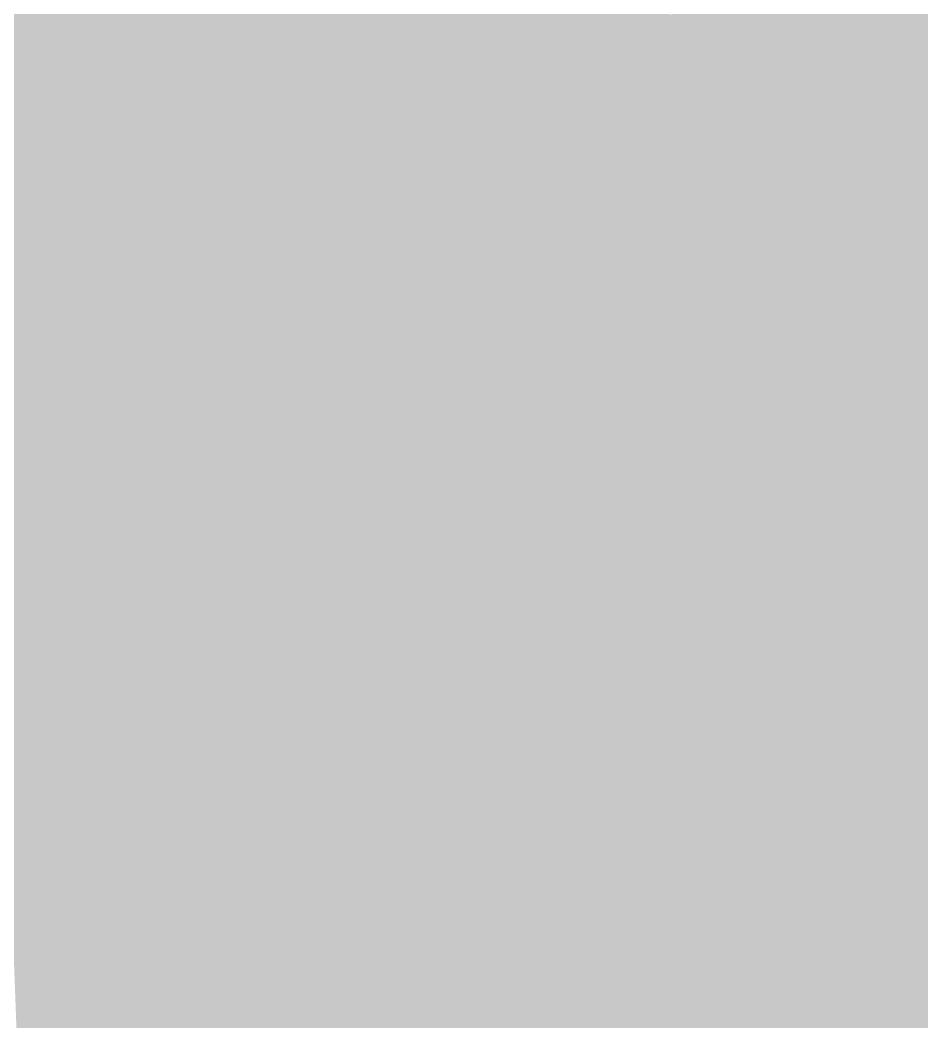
# Model space of a CAD drawing. Header units: inches. Extents: x -266 to 784, y -170 to 213.
# Drawn here: x 119 to 138.96, y 4.24 to 26.41 of the extents above; entities that cross this region are included whole.
import ezdxf

# ---------------------------------------------------------------- set-up
doc = ezdxf.new("R2010")
doc.units = ezdxf.units.IN
doc.header["$MEASUREMENT"] = 0

msp = doc.modelspace()

# ---------------------------------------------------------------- linework, layer by layer
at = {"color": 25, "true_color": 0x94584a}
msp.add_solid([(131.719788, 29.578667), (132.69549, 29.797769), (132.406013, 26.337193), (133.386798, 26.532284)], dxfattribs=at)
at = {"color": 25, "true_color": 0x995a4c}
msp.add_solid([(130.744085, 29.359566), (131.719788, 29.578667), (131.425228, 26.142103), (132.406013, 26.337193)], dxfattribs=at)
at = {"color": 25, "true_color": 0x9d5d4e}
msp.add_solid([(129.768383, 29.140465), (130.744085, 29.359566), (130.444442, 25.947013), (131.425228, 26.142103)], dxfattribs=at)
at = {"color": 25, "true_color": 0xa15f50}
msp.add_solid([(128.792681, 28.921364), (129.768383, 29.140465), (129.463657, 25.751923), (130.444442, 25.947013)], dxfattribs=at)
at = {"color": 25, "true_color": 0xa56252}
msp.add_solid([(127.816979, 28.702262), (128.792681, 28.921364), (128.482872, 25.556832), (129.463657, 25.751923)], dxfattribs=at)
at = {"color": 25, "true_color": 0xaa6454}
msp.add_solid([(126.841277, 28.483161), (127.816979, 28.702262), (127.502086, 25.361742), (128.482872, 25.556832)], dxfattribs=at)
at = {"color": 25, "true_color": 0xae6756}
msp.add_solid([(125.865575, 28.26406), (126.841277, 28.483161), (126.521301, 25.166652), (127.502086, 25.361742)], dxfattribs=at)
at = {"color": 13, "true_color": 0xb26959}
msp.add_solid([(124.889873, 28.044959), (125.865575, 28.26406), (125.540516, 24.971561), (126.521301, 25.166652)], dxfattribs=at)
at = {"color": 13, "true_color": 0xb66c5b}
msp.add_solid([(123.914171, 27.825857), (124.889873, 28.044959), (124.559731, 24.776471), (125.540516, 24.971561)], dxfattribs=at)
at = {"color": 13, "true_color": 0xbb6e5d}
msp.add_solid([(122.938468, 27.606756), (123.914171, 27.825857), (123.578945, 24.581381), (124.559731, 24.776471)], dxfattribs=at)
at = {"color": 13, "true_color": 0xbf715f}
msp.add_solid([(121.962766, 27.387655), (122.938468, 27.606756), (122.59816, 24.38629), (123.578945, 24.581381)], dxfattribs=at)
at = {"color": 27, "true_color": 0x7f4a3f}
msp.add_solid([(137.309939, 27.312645), (138.290725, 27.507735), (137.93887, 23.934664), (138.924148, 24.105626)], dxfattribs=at)
at = {"color": 17, "true_color": 0x7b473d}
msp.add_solid([(138.290725, 27.507735), (139.27151, 27.702826), (138.924148, 24.105626), (139.909425, 24.276588)], dxfattribs=at)
at = {"color": 23, "true_color": 0xc37461}
msp.add_solid([(120.987064, 27.168554), (121.962766, 27.387655), (121.617375, 24.1912), (122.59816, 24.38629)], dxfattribs=at)
at = {"color": 27, "true_color": 0x834c41}
msp.add_solid([(136.329154, 27.117555), (137.309939, 27.312645), (136.953592, 23.763703), (137.93887, 23.934664)], dxfattribs=at)
at = {"color": 23, "true_color": 0xc87663}
msp.add_solid([(120.011362, 26.949453), (120.987064, 27.168554), (120.636589, 23.99611), (121.617375, 24.1912)], dxfattribs=at)
at = {"color": 27, "true_color": 0x884e43}
msp.add_solid([(135.348369, 26.922464), (136.329154, 27.117555), (135.968315, 23.592741), (136.953592, 23.763703)], dxfattribs=at)
at = {"color": 23, "true_color": 0xcc7965}
msp.add_solid([(119.03566, 26.730351), (120.011362, 26.949453), (119.655804, 23.801019), (120.636589, 23.99611)], dxfattribs=at)
at = {"color": 27, "true_color": 0x8c5145}
msp.add_solid([(134.367583, 26.727374), (135.348369, 26.922464), (134.983037, 23.421779), (135.968315, 23.592741)], dxfattribs=at)
at = {"color": 23, "true_color": 0xd07b68}
msp.add_solid([(118.059958, 26.51125), (119.03566, 26.730351), (118.675019, 23.605929), (119.655804, 23.801019)], dxfattribs=at)
at = {"color": 15, "true_color": 0x905348}
msp.add_solid([(133.386798, 26.532284), (134.367583, 26.727374), (133.997759, 23.250817), (134.983037, 23.421779)], dxfattribs=at)
at = {"color": 25, "true_color": 0x94564a}
msp.add_solid([(132.406013, 26.337193), (133.386798, 26.532284), (133.012482, 23.079855), (133.997759, 23.250817)], dxfattribs=at)
at = {"color": 25, "true_color": 0x99584c}
msp.add_solid([(131.425228, 26.142103), (132.406013, 26.337193), (132.027204, 22.908893), (133.012482, 23.079855)], dxfattribs=at)
at = {"color": 25, "true_color": 0xa15d50}
msp.add_solid([(129.463657, 25.751923), (130.444442, 25.947013), (130.056649, 22.566969), (131.041926, 22.737931)], dxfattribs=at)
at = {"color": 25, "true_color": 0x9d5b4e}
msp.add_solid([(130.444442, 25.947013), (131.425228, 26.142103), (131.041926, 22.737931), (132.027204, 22.908893)], dxfattribs=at)
at = {"color": 25, "true_color": 0xa56052}
msp.add_solid([(128.482872, 25.556832), (129.463657, 25.751923), (129.071371, 22.396007), (130.056649, 22.566969)], dxfattribs=at)
at = {"color": 25, "true_color": 0xaa6254}
msp.add_solid([(127.502086, 25.361742), (128.482872, 25.556832), (128.086094, 22.225046), (129.071371, 22.396007)], dxfattribs=at)
at = {"color": 25, "true_color": 0xae6556}
msp.add_solid([(126.521301, 25.166652), (127.502086, 25.361742), (127.100816, 22.054084), (128.086094, 22.225046)], dxfattribs=at)
at = {"color": 13, "true_color": 0xb26759}
msp.add_solid([(125.540516, 24.971561), (126.521301, 25.166652), (126.115538, 21.883122), (127.100816, 22.054084)], dxfattribs=at)
at = {"color": 13, "true_color": 0xb66a5b}
msp.add_solid([(124.559731, 24.776471), (125.540516, 24.971561), (125.130261, 21.71216), (126.115538, 21.883122)], dxfattribs=at)
at = {"color": 13, "true_color": 0xbb6c5d}
msp.add_solid([(123.578945, 24.581381), (124.559731, 24.776471), (124.144983, 21.541198), (125.130261, 21.71216)], dxfattribs=at)
at = {"color": 13, "true_color": 0xc37161}
msp.add_solid([(121.617375, 24.1912), (122.59816, 24.38629), (122.174428, 21.199274), (123.159705, 21.370236)], dxfattribs=at)
at = {"color": 13, "true_color": 0xbf6f5f}
msp.add_solid([(122.59816, 24.38629), (123.578945, 24.581381), (123.159705, 21.370236), (124.144983, 21.541198)], dxfattribs=at)
at = {"color": 23, "true_color": 0xc87463}
msp.add_solid([(120.636589, 23.99611), (121.617375, 24.1912), (121.18915, 21.028312), (122.174428, 21.199274)], dxfattribs=at)
at = {"color": 17, "true_color": 0x7b463d}
msp.add_solid([(138.924148, 24.105626), (139.909425, 24.276588), (139.473888, 20.688997), (140.463064, 20.835727)], dxfattribs=at)
at = {"color": 23, "true_color": 0xcc7665}
msp.add_solid([(119.655804, 23.801019), (120.636589, 23.99611), (120.203872, 20.85735), (121.18915, 21.028312)], dxfattribs=at)
at = {"color": 27, "true_color": 0x7f483f}
msp.add_solid([(137.93887, 23.934664), (138.924148, 24.105626), (138.484711, 20.542266), (139.473888, 20.688997)], dxfattribs=at)
at = {"color": 23, "true_color": 0xd07968}
msp.add_solid([(118.675019, 23.605929), (119.655804, 23.801019), (119.218595, 20.686389), (120.203872, 20.85735)], dxfattribs=at)
at = {"color": 27, "true_color": 0x884d43}
msp.add_solid([(135.968315, 23.592741), (136.953592, 23.763703), (136.506358, 20.248805), (137.495535, 20.395536)], dxfattribs=at)
at = {"color": 27, "true_color": 0x834a41}
msp.add_solid([(136.953592, 23.763703), (137.93887, 23.934664), (137.495535, 20.395536), (138.484711, 20.542266)], dxfattribs=at)
at = {"color": 23, "true_color": 0xd47b6a}
msp.add_solid([(117.694234, 23.410839), (118.675019, 23.605929), (118.233317, 20.515427), (119.218595, 20.686389)], dxfattribs=at)
at = {"color": 27, "true_color": 0x8c4f45}
msp.add_solid([(134.983037, 23.421779), (135.968315, 23.592741), (135.517182, 20.102075), (136.506358, 20.248805)], dxfattribs=at)
at = {"color": 15, "true_color": 0x905248}
msp.add_solid([(133.997759, 23.250817), (134.983037, 23.421779), (134.528005, 19.955345), (135.517182, 20.102075)], dxfattribs=at)
at = {"color": 25, "true_color": 0x99574c}
msp.add_solid([(132.027204, 22.908893), (133.012482, 23.079855), (132.549652, 19.661884), (133.538829, 19.808614)], dxfattribs=at)
at = {"color": 15, "true_color": 0x94544a}
msp.add_solid([(133.012482, 23.079855), (133.997759, 23.250817), (133.538829, 19.808614), (134.528005, 19.955345)], dxfattribs=at)
at = {"color": 25, "true_color": 0x9d594e}
msp.add_solid([(131.041926, 22.737931), (132.027204, 22.908893), (131.560476, 19.515153), (132.549652, 19.661884)], dxfattribs=at)
at = {"color": 25, "true_color": 0xa15b50}
msp.add_solid([(130.056649, 22.566969), (131.041926, 22.737931), (130.571299, 19.368423), (131.560476, 19.515153)], dxfattribs=at)
at = {"color": 25, "true_color": 0xaa6054}
msp.add_solid([(128.086094, 22.225046), (129.071371, 22.396007), (128.592946, 19.074962), (129.582123, 19.221692)], dxfattribs=at)
at = {"color": 25, "true_color": 0xa55e52}
msp.add_solid([(129.071371, 22.396007), (130.056649, 22.566969), (129.582123, 19.221692), (130.571299, 19.368423)], dxfattribs=at)
at = {"color": 25, "true_color": 0xae6356}
msp.add_solid([(127.100816, 22.054084), (128.086094, 22.225046), (127.60377, 18.928231), (128.592946, 19.074962)], dxfattribs=at)
at = {"color": 25, "true_color": 0xb26559}
msp.add_solid([(126.115538, 21.883122), (127.100816, 22.054084), (126.614593, 18.781501), (127.60377, 18.928231)], dxfattribs=at)
at = {"color": 13, "true_color": 0xb6685b}
msp.add_solid([(125.130261, 21.71216), (126.115538, 21.883122), (125.625417, 18.63477), (126.614593, 18.781501)], dxfattribs=at)
at = {"color": 13, "true_color": 0xbf6c5f}
msp.add_solid([(123.159705, 21.370236), (124.144983, 21.541198), (123.647064, 18.341309), (124.63624, 18.48804)], dxfattribs=at)
at = {"color": 13, "true_color": 0xbb6a5d}
msp.add_solid([(124.144983, 21.541198), (125.130261, 21.71216), (124.63624, 18.48804), (125.625417, 18.63477)], dxfattribs=at)
at = {"color": 13, "true_color": 0xc36f61}
msp.add_solid([(122.174428, 21.199274), (123.159705, 21.370236), (122.657887, 18.194579), (123.647064, 18.341309)], dxfattribs=at)
at = {"color": 13, "true_color": 0xc87163}
msp.add_solid([(121.18915, 21.028312), (122.174428, 21.199274), (121.668711, 18.047848), (122.657887, 18.194579)], dxfattribs=at)
at = {"color": 23, "true_color": 0xd07668}
msp.add_solid([(119.218595, 20.686389), (120.203872, 20.85735), (119.690358, 17.754387), (120.679534, 17.901118)], dxfattribs=at)
at = {"color": 23, "true_color": 0xcc7465}
msp.add_solid([(120.203872, 20.85735), (121.18915, 21.028312), (120.679534, 17.901118), (121.668711, 18.047848)], dxfattribs=at)
at = {"color": 23, "true_color": 0xd4796a}
msp.add_solid([(118.233317, 20.515427), (119.218595, 20.686389), (118.701181, 17.607657), (119.690358, 17.754387)], dxfattribs=at)
at = {"color": 17, "true_color": 0x7f463f}
msp.add_solid([(138.484711, 20.542266), (139.473888, 20.688997), (138.947135, 17.137495), (139.939614, 17.259905)], dxfattribs=at)
at = {"color": 27, "true_color": 0x884b43}
msp.add_solid([(136.506358, 20.248805), (137.495535, 20.395536), (136.962176, 16.892673), (137.954655, 17.015084)], dxfattribs=at)
at = {"color": 27, "true_color": 0x834941}
msp.add_solid([(137.495535, 20.395536), (138.484711, 20.542266), (137.954655, 17.015084), (138.947135, 17.137495)], dxfattribs=at)
at = {"color": 27, "true_color": 0x8c4e45}
msp.add_solid([(135.517182, 20.102075), (136.506358, 20.248805), (135.969696, 16.770263), (136.962176, 16.892673)], dxfattribs=at)
at = {"color": 15, "true_color": 0x94524a}
msp.add_solid([(133.538829, 19.808614), (134.528005, 19.955345), (133.984737, 16.525441), (134.977217, 16.647852)], dxfattribs=at)
at = {"color": 15, "true_color": 0x905048}
msp.add_solid([(134.528005, 19.955345), (135.517182, 20.102075), (134.977217, 16.647852), (135.969696, 16.770263)], dxfattribs=at)
at = {"color": 15, "true_color": 0x99554c}
msp.add_solid([(132.549652, 19.661884), (133.538829, 19.808614), (132.992258, 16.40303), (133.984737, 16.525441)], dxfattribs=at)
at = {"color": 25, "true_color": 0xa15a50}
msp.add_solid([(130.571299, 19.368423), (131.560476, 19.515153), (131.007299, 16.158209), (131.999778, 16.28062)], dxfattribs=at)
at = {"color": 25, "true_color": 0x9d574e}
msp.add_solid([(131.560476, 19.515153), (132.549652, 19.661884), (131.999778, 16.28062), (132.992258, 16.40303)], dxfattribs=at)
at = {"color": 25, "true_color": 0xa55c52}
msp.add_solid([(129.582123, 19.221692), (130.571299, 19.368423), (130.014819, 16.035798), (131.007299, 16.158209)], dxfattribs=at)
at = {"color": 25, "true_color": 0xae6156}
msp.add_solid([(127.60377, 18.928231), (128.592946, 19.074962), (128.02986, 15.790977), (129.022339, 15.913388)], dxfattribs=at)
at = {"color": 25, "true_color": 0xaa5e54}
msp.add_solid([(128.592946, 19.074962), (129.582123, 19.221692), (129.022339, 15.913388), (130.014819, 16.035798)], dxfattribs=at)
at = {"color": 25, "true_color": 0xb26359}
msp.add_solid([(126.614593, 18.781501), (127.60377, 18.928231), (127.03738, 15.668566), (128.02986, 15.790977)], dxfattribs=at)
at = {"color": 13, "true_color": 0xbb685d}
msp.add_solid([(124.63624, 18.48804), (125.625417, 18.63477), (125.052421, 15.423745), (126.044901, 15.546156)], dxfattribs=at)
at = {"color": 13, "true_color": 0xb6655b}
msp.add_solid([(125.625417, 18.63477), (126.614593, 18.781501), (126.044901, 15.546156), (127.03738, 15.668566)], dxfattribs=at)
at = {"color": 13, "true_color": 0xbf6a5f}
msp.add_solid([(123.647064, 18.341309), (124.63624, 18.48804), (124.059942, 15.301334), (125.052421, 15.423745)], dxfattribs=at)
at = {"color": 13, "true_color": 0xc86f63}
msp.add_solid([(121.668711, 18.047848), (122.657887, 18.194579), (122.074983, 15.056513), (123.067462, 15.178924)], dxfattribs=at)
at = {"color": 13, "true_color": 0xc36d61}
msp.add_solid([(122.657887, 18.194579), (123.647064, 18.341309), (123.067462, 15.178924), (124.059942, 15.301334)], dxfattribs=at)
at = {"color": 13, "true_color": 0xcc7165}
msp.add_solid([(120.679534, 17.901118), (121.668711, 18.047848), (121.082503, 14.934102), (122.074983, 15.056513)], dxfattribs=at)
at = {"color": 23, "true_color": 0xd4766a}
msp.add_solid([(118.701181, 17.607657), (119.690358, 17.754387), (119.097544, 14.689281), (120.090024, 14.811692)], dxfattribs=at)
at = {"color": 23, "true_color": 0xd07468}
msp.add_solid([(119.690358, 17.754387), (120.679534, 17.901118), (120.090024, 14.811692), (121.082503, 14.934102)], dxfattribs=at)
at = {"color": 23, "true_color": 0xd9796c}
msp.add_solid([(117.712005, 17.460926), (118.701181, 17.607657), (118.105065, 14.56687), (119.097544, 14.689281)], dxfattribs=at)
at = {"color": 17, "true_color": 0x834741}
msp.add_solid([(137.954655, 17.015084), (138.947135, 17.137495), (138.330677, 13.624383), (139.325862, 13.7224)], dxfattribs=at)
at = {"color": 17, "true_color": 0x7f453f}
msp.add_solid([(138.947135, 17.137495), (139.939614, 17.259905), (139.325862, 13.7224), (140.321046, 13.820417)], dxfattribs=at)
at = {"color": 27, "true_color": 0x8c4c45}
msp.add_solid([(135.969696, 16.770263), (136.962176, 16.892673), (136.340308, 13.428348), (137.335492, 13.526365)], dxfattribs=at)
at = {"color": 27, "true_color": 0x884a43}
msp.add_solid([(136.962176, 16.892673), (137.954655, 17.015084), (137.335492, 13.526365), (138.330677, 13.624383)], dxfattribs=at)
at = {"color": 15, "true_color": 0x94514a}
msp.add_solid([(133.984737, 16.525441), (134.977217, 16.647852), (134.349938, 13.232314), (135.345123, 13.330331)], dxfattribs=at)
at = {"color": 15, "true_color": 0x904e48}
msp.add_solid([(134.977217, 16.647852), (135.969696, 16.770263), (135.345123, 13.330331), (136.340308, 13.428348)], dxfattribs=at)
at = {"color": 15, "true_color": 0x9d554e}
msp.add_solid([(131.999778, 16.28062), (132.992258, 16.40303), (132.359569, 13.03628), (133.354753, 13.134297)], dxfattribs=at)
at = {"color": 15, "true_color": 0x99534c}
msp.add_solid([(132.992258, 16.40303), (133.984737, 16.525441), (133.354753, 13.134297), (134.349938, 13.232314)], dxfattribs=at)
at = {"color": 25, "true_color": 0xa15850}
msp.add_solid([(131.007299, 16.158209), (131.999778, 16.28062), (131.364384, 12.938263), (132.359569, 13.03628)], dxfattribs=at)
at = {"color": 25, "true_color": 0xaa5c54}
msp.add_solid([(129.022339, 15.913388), (130.014819, 16.035798), (129.374014, 12.742228), (130.369199, 12.840245)], dxfattribs=at)
at = {"color": 25, "true_color": 0xa55a52}
msp.add_solid([(130.014819, 16.035798), (131.007299, 16.158209), (130.369199, 12.840245), (131.364384, 12.938263)], dxfattribs=at)
at = {"color": 25, "true_color": 0xb26159}
msp.add_solid([(127.03738, 15.668566), (128.02986, 15.790977), (127.383645, 12.546194), (128.37883, 12.644211)], dxfattribs=at)
at = {"color": 25, "true_color": 0xae5f56}
msp.add_solid([(128.02986, 15.790977), (129.022339, 15.913388), (128.37883, 12.644211), (129.374014, 12.742228)], dxfattribs=at)
at = {"color": 13, "true_color": 0xbb665d}
msp.add_solid([(125.052421, 15.423745), (126.044901, 15.546156), (125.393276, 12.35016), (126.38846, 12.448177)], dxfattribs=at)
at = {"color": 13, "true_color": 0xb6635b}
msp.add_solid([(126.044901, 15.546156), (127.03738, 15.668566), (126.38846, 12.448177), (127.383645, 12.546194)], dxfattribs=at)
at = {"color": 13, "true_color": 0xc36a61}
msp.add_solid([(123.067462, 15.178924), (124.059942, 15.301334), (123.402906, 12.154125), (124.398091, 12.252143)], dxfattribs=at)
at = {"color": 13, "true_color": 0xbf685f}
msp.add_solid([(124.059942, 15.301334), (125.052421, 15.423745), (124.398091, 12.252143), (125.393276, 12.35016)], dxfattribs=at)
at = {"color": 13, "true_color": 0xc86d63}
msp.add_solid([(122.074983, 15.056513), (123.067462, 15.178924), (122.407721, 12.056108), (123.402906, 12.154125)], dxfattribs=at)
at = {"color": 13, "true_color": 0xd07168}
msp.add_solid([(120.090024, 14.811692), (121.082503, 14.934102), (120.417352, 11.860074), (121.412537, 11.958091)], dxfattribs=at)
at = {"color": 13, "true_color": 0xcc6f65}
msp.add_solid([(121.082503, 14.934102), (122.074983, 15.056513), (121.412537, 11.958091), (122.407721, 12.056108)], dxfattribs=at)
at = {"color": 23, "true_color": 0xd9766c}
msp.add_solid([(118.105065, 14.56687), (119.097544, 14.689281), (118.426982, 11.66404), (119.422167, 11.762057)], dxfattribs=at)
at = {"color": 23, "true_color": 0xd4746a}
msp.add_solid([(119.097544, 14.689281), (120.090024, 14.811692), (119.422167, 11.762057), (120.417352, 11.860074)], dxfattribs=at)
at = {"color": 15, "true_color": 0x8c4a45}
msp.add_solid([(136.340308, 13.428348), (137.335492, 13.526365), (136.628793, 10.078345), (137.626083, 10.15191)], dxfattribs=at)
at = {"color": 27, "true_color": 0x884843}
msp.add_solid([(137.335492, 13.526365), (138.330677, 13.624383), (137.626083, 10.15191), (138.623373, 10.225474)], dxfattribs=at)
at = {"color": 17, "true_color": 0x834641}
msp.add_solid([(138.330677, 13.624383), (139.325862, 13.7224), (138.623373, 10.225474), (139.620664, 10.299039)], dxfattribs=at)
at = {"color": 15, "true_color": 0x944f4a}
msp.add_solid([(134.349938, 13.232314), (135.345123, 13.330331), (134.634212, 9.931216), (135.631502, 10.004781)], dxfattribs=at)
at = {"color": 15, "true_color": 0x904d48}
msp.add_solid([(135.345123, 13.330331), (136.340308, 13.428348), (135.631502, 10.004781), (136.628793, 10.078345)], dxfattribs=at)
at = {"color": 15, "true_color": 0x9d534e}
msp.add_solid([(132.359569, 13.03628), (133.354753, 13.134297), (132.639631, 9.784087), (133.636921, 9.857652)], dxfattribs=at)
at = {"color": 15, "true_color": 0x99514c}
msp.add_solid([(133.354753, 13.134297), (134.349938, 13.232314), (133.636921, 9.857652), (134.634212, 9.931216)], dxfattribs=at)
at = {"color": 25, "true_color": 0xa55852}
msp.add_solid([(130.369199, 12.840245), (131.364384, 12.938263), (130.64505, 9.636958), (131.64234, 9.710522)], dxfattribs=at)
at = {"color": 25, "true_color": 0xa15650}
msp.add_solid([(131.364384, 12.938263), (132.359569, 13.03628), (131.64234, 9.710522), (132.639631, 9.784087)], dxfattribs=at)
at = {"color": 25, "true_color": 0xb25f59}
msp.add_solid([(127.383645, 12.546194), (128.37883, 12.644211), (127.653178, 9.416264), (128.650469, 9.489829)], dxfattribs=at)
at = {"color": 25, "true_color": 0xae5d56}
msp.add_solid([(128.37883, 12.644211), (129.374014, 12.742228), (128.650469, 9.489829), (129.647759, 9.563393)], dxfattribs=at)
at = {"color": 25, "true_color": 0xaa5a54}
msp.add_solid([(129.374014, 12.742228), (130.369199, 12.840245), (129.647759, 9.563393), (130.64505, 9.636958)], dxfattribs=at)
at = {"color": 13, "true_color": 0xbb635d}
msp.add_solid([(125.393276, 12.35016), (126.38846, 12.448177), (125.658598, 9.269135), (126.655888, 9.3427)], dxfattribs=at)
at = {"color": 13, "true_color": 0xb6615b}
msp.add_solid([(126.38846, 12.448177), (127.383645, 12.546194), (126.655888, 9.3427), (127.653178, 9.416264)], dxfattribs=at)
at = {"color": 13, "true_color": 0xc36861}
msp.add_solid([(123.402906, 12.154125), (124.398091, 12.252143), (123.664017, 9.122006), (124.661307, 9.19557)], dxfattribs=at)
at = {"color": 13, "true_color": 0xbf665f}
msp.add_solid([(124.398091, 12.252143), (125.393276, 12.35016), (124.661307, 9.19557), (125.658598, 9.269135)], dxfattribs=at)
at = {"color": 13, "true_color": 0xcc6d65}
msp.add_solid([(121.412537, 11.958091), (122.407721, 12.056108), (121.669436, 8.974877), (122.666726, 9.048441)], dxfattribs=at)
at = {"color": 13, "true_color": 0xc86a63}
msp.add_solid([(122.407721, 12.056108), (123.402906, 12.154125), (122.666726, 9.048441), (123.664017, 9.122006)], dxfattribs=at)
at = {"color": 23, "true_color": 0xd9736c}
msp.add_solid([(118.426982, 11.66404), (119.422167, 11.762057), (118.677564, 8.754183), (119.674855, 8.827748)], dxfattribs=at)
at = {"color": 13, "true_color": 0xd4716a}
msp.add_solid([(119.422167, 11.762057), (120.417352, 11.860074), (119.674855, 8.827748), (120.672145, 8.901312)], dxfattribs=at)
at = {"color": 13, "true_color": 0xd06f68}
msp.add_solid([(120.417352, 11.860074), (121.412537, 11.958091), (120.672145, 8.901312), (121.669436, 8.974877)], dxfattribs=at)
at = {"color": 17, "true_color": 0x884643}
msp.add_solid([(137.626083, 10.15191), (138.623373, 10.225474), (137.833773, 6.771339), (138.832568, 6.820407)], dxfattribs=at)
at = {"color": 17, "true_color": 0x834441}
msp.add_solid([(138.623373, 10.225474), (139.620664, 10.299039), (138.832568, 6.820407), (139.831364, 6.869474)], dxfattribs=at)
at = {"color": 15, "true_color": 0x944d4a}
msp.add_solid([(134.634212, 9.931216), (135.631502, 10.004781), (134.837387, 6.624136), (135.836182, 6.673204)], dxfattribs=at)
at = {"color": 15, "true_color": 0x904b48}
msp.add_solid([(135.631502, 10.004781), (136.628793, 10.078345), (135.836182, 6.673204), (136.834978, 6.722271)], dxfattribs=at)
at = {"color": 15, "true_color": 0x8c4945}
msp.add_solid([(136.628793, 10.078345), (137.626083, 10.15191), (136.834978, 6.722271), (137.833773, 6.771339)], dxfattribs=at)
at = {"color": 15, "true_color": 0xa15450}
msp.add_solid([(131.64234, 9.710522), (132.639631, 9.784087), (131.841, 6.476933), (132.839796, 6.526001)], dxfattribs=at)
at = {"color": 15, "true_color": 0x9d524e}
msp.add_solid([(132.639631, 9.784087), (133.636921, 9.857652), (132.839796, 6.526001), (133.838591, 6.575068)], dxfattribs=at)
at = {"color": 15, "true_color": 0x994f4c}
msp.add_solid([(133.636921, 9.857652), (134.634212, 9.931216), (133.838591, 6.575068), (134.837387, 6.624136)], dxfattribs=at)
at = {"color": 25, "true_color": 0xae5b56}
msp.add_solid([(128.650469, 9.489829), (129.647759, 9.563393), (128.844614, 6.32973), (129.843409, 6.378798)], dxfattribs=at)
at = {"color": 25, "true_color": 0xaa5854}
msp.add_solid([(129.647759, 9.563393), (130.64505, 9.636958), (129.843409, 6.378798), (130.842205, 6.427865)], dxfattribs=at)
at = {"color": 25, "true_color": 0xa55652}
msp.add_solid([(130.64505, 9.636958), (131.64234, 9.710522), (130.842205, 6.427865), (131.841, 6.476933)], dxfattribs=at)
at = {"color": 13, "true_color": 0xbb615d}
msp.add_solid([(125.658598, 9.269135), (126.655888, 9.3427), (125.848227, 6.182527), (126.847023, 6.231595)], dxfattribs=at)
at = {"color": 13, "true_color": 0xb65f5b}
msp.add_solid([(126.655888, 9.3427), (127.653178, 9.416264), (126.847023, 6.231595), (127.845818, 6.280662)], dxfattribs=at)
at = {"color": 25, "true_color": 0xb25d59}
msp.add_solid([(127.653178, 9.416264), (128.650469, 9.489829), (127.845818, 6.280662), (128.844614, 6.32973)], dxfattribs=at)
at = {"color": 13, "true_color": 0xc86863}
msp.add_solid([(122.666726, 9.048441), (123.664017, 9.122006), (122.851841, 6.035324), (123.850637, 6.084392)], dxfattribs=at)
at = {"color": 13, "true_color": 0xc36661}
msp.add_solid([(123.664017, 9.122006), (124.661307, 9.19557), (123.850637, 6.084392), (124.849432, 6.133459)], dxfattribs=at)
at = {"color": 13, "true_color": 0xbf645f}
msp.add_solid([(124.661307, 9.19557), (125.658598, 9.269135), (124.849432, 6.133459), (125.848227, 6.182527)], dxfattribs=at)
at = {"color": 13, "true_color": 0xd46f6a}
msp.add_solid([(119.674855, 8.827748), (120.672145, 8.901312), (119.855455, 5.888121), (120.85425, 5.937189)], dxfattribs=at)
at = {"color": 13, "true_color": 0xd06c68}
msp.add_solid([(120.672145, 8.901312), (121.669436, 8.974877), (120.85425, 5.937189), (121.853046, 5.986256)], dxfattribs=at)
at = {"color": 13, "true_color": 0xcc6a65}
msp.add_solid([(121.669436, 8.974877), (122.666726, 9.048441), (121.853046, 5.986256), (122.851841, 6.035324)], dxfattribs=at)
at = {"color": 13, "true_color": 0xd9716c}
msp.add_solid([(118.677564, 8.754183), (119.674855, 8.827748), (118.856659, 5.839053), (119.855455, 5.888121)], dxfattribs=at)
at = {"color": 15, "true_color": 0x944b4a}
msp.add_solid([(134.837387, 6.624136), (135.836182, 6.673204), (134.959341, 3.313066), (135.959039, 3.337607)], dxfattribs=at)
at = {"color": 15, "true_color": 0x904948}
msp.add_solid([(135.836182, 6.673204), (136.834978, 6.722271), (135.959039, 3.337607), (136.958738, 3.362148)], dxfattribs=at)
at = {"color": 15, "true_color": 0x8c4745}
msp.add_solid([(136.834978, 6.722271), (137.833773, 6.771339), (136.958738, 3.362148), (137.958437, 3.38669)], dxfattribs=at)
at = {"color": 17, "true_color": 0x884543}
msp.add_solid([(137.833773, 6.771339), (138.832568, 6.820407), (137.958437, 3.38669), (138.958136, 3.411231)], dxfattribs=at)
at = {"color": 17, "true_color": 0x834341}
msp.add_solid([(138.832568, 6.820407), (139.831364, 6.869474), (138.958136, 3.411231), (139.957835, 3.435772)], dxfattribs=at)
at = {"color": 15, "true_color": 0xa55452}
msp.add_solid([(130.842205, 6.427865), (131.841, 6.476933), (130.960545, 3.214901), (131.960244, 3.239442)], dxfattribs=at)
at = {"color": 15, "true_color": 0xa15250}
msp.add_solid([(131.841, 6.476933), (132.839796, 6.526001), (131.960244, 3.239442), (132.959943, 3.263983)], dxfattribs=at)
at = {"color": 15, "true_color": 0x9d504e}
msp.add_solid([(132.839796, 6.526001), (133.838591, 6.575068), (132.959943, 3.263983), (133.959642, 3.288525)], dxfattribs=at)
at = {"color": 15, "true_color": 0x994e4c}
msp.add_solid([(133.838591, 6.575068), (134.837387, 6.624136), (133.959642, 3.288525), (134.959341, 3.313066)], dxfattribs=at)
at = {"color": 13, "true_color": 0xbb5f5d}
msp.add_solid([(125.848227, 6.182527), (126.847023, 6.231595), (125.962051, 3.092195), (126.96175, 3.116736)], dxfattribs=at)
at = {"color": 13, "true_color": 0xb65d5b}
msp.add_solid([(126.847023, 6.231595), (127.845818, 6.280662), (126.96175, 3.116736), (127.961449, 3.141277)], dxfattribs=at)
at = {"color": 25, "true_color": 0xb25b59}
msp.add_solid([(127.845818, 6.280662), (128.844614, 6.32973), (127.961449, 3.141277), (128.961148, 3.165818)], dxfattribs=at)
at = {"color": 25, "true_color": 0xae5956}
msp.add_solid([(128.844614, 6.32973), (129.843409, 6.378798), (128.961148, 3.165818), (129.960846, 3.19036)], dxfattribs=at)
at = {"color": 25, "true_color": 0xaa5654}
msp.add_solid([(129.843409, 6.378798), (130.842205, 6.427865), (129.960846, 3.19036), (130.960545, 3.214901)], dxfattribs=at)
at = {"color": 13, "true_color": 0xd06a68}
msp.add_solid([(120.85425, 5.937189), (121.853046, 5.986256), (120.963557, 2.969489), (121.963256, 2.99403)], dxfattribs=at)
at = {"color": 13, "true_color": 0xcc6865}
msp.add_solid([(121.853046, 5.986256), (122.851841, 6.035324), (121.963256, 2.99403), (122.962955, 3.018571)], dxfattribs=at)
at = {"color": 13, "true_color": 0xc86663}
msp.add_solid([(122.851841, 6.035324), (123.850637, 6.084392), (122.962955, 3.018571), (123.962654, 3.043112)], dxfattribs=at)
at = {"color": 13, "true_color": 0xc36361}
msp.add_solid([(123.850637, 6.084392), (124.849432, 6.133459), (123.962654, 3.043112), (124.962352, 3.067654)], dxfattribs=at)
at = {"color": 13, "true_color": 0xbf615f}
msp.add_solid([(124.849432, 6.133459), (125.848227, 6.182527), (124.962352, 3.067654), (125.962051, 3.092195)], dxfattribs=at)
at = {"color": 13, "true_color": 0xd96e6c}
msp.add_solid([(118.856659, 5.839053), (119.855455, 5.888121), (118.964159, 2.920406), (119.963858, 2.944947)], dxfattribs=at)
at = {"color": 13, "true_color": 0xd46c6a}
msp.add_solid([(119.855455, 5.888121), (120.85425, 5.937189), (119.963858, 2.944947), (120.963557, 2.969489)], dxfattribs=at)

doc.saveas('drawing.dxf')
